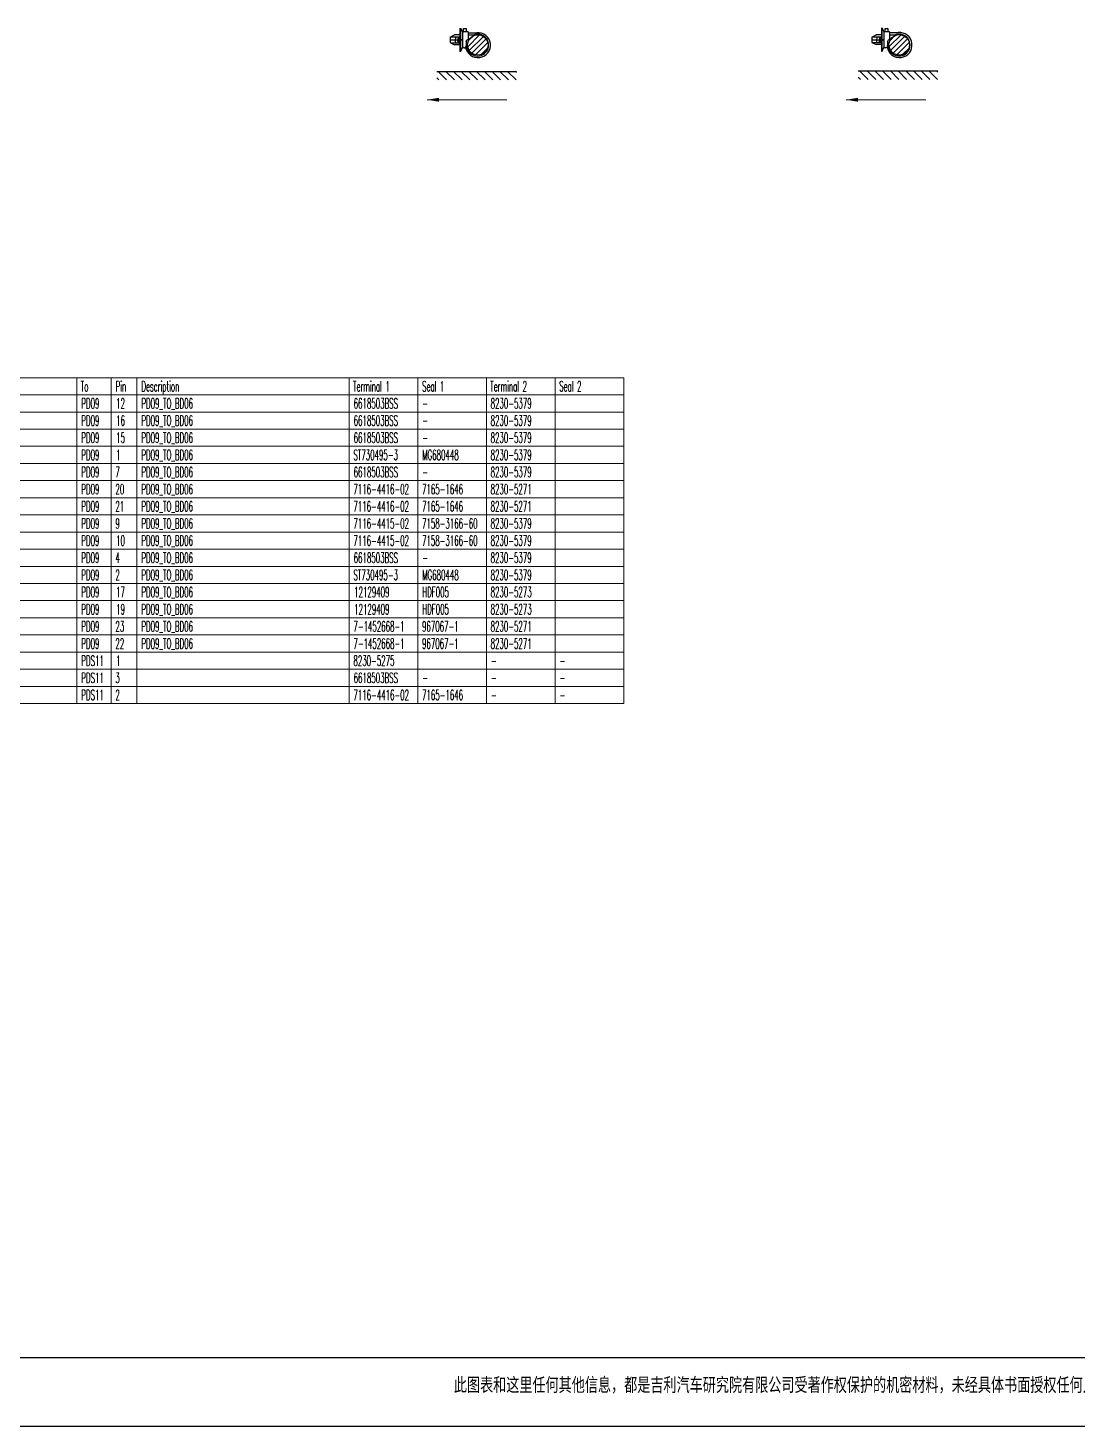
# Model space of a CAD drawing. Header units: inches. Extents: x 47316 to 59086, y 3141 to 11743.
# Drawn here: x 57902.9 to 58208.8, y 8238.3 to 8645.9 of the extents above; entities that cross this region are included whole.
import ezdxf

# ---------------------------------------------------------------- set-up
doc = ezdxf.new("R2010")
doc.units = ezdxf.units.IN
doc.header["$MEASUREMENT"] = 0
doc.layers.add('at_Entity', color=1, linetype='Continuous')
doc.layers.add('图形层', color=7, linetype='Continuous')
doc.layers.add('Beschreibung', color=7, linetype='Continuous', lineweight=25)
doc.styles.add('MtX_SimSun', font='')
doc.styles.get("Standard").update_dxf_attribs({"font": ''})
doc.styles.get('MtX_SimSun').set_extended_font_data('SimSun')
doc.styles.get('Standard').set_extended_font_data('SimSun')

msp = doc.modelspace()

# ---------------------------------------------------------------- linework, layer by layer
at = {"color": 1, "lineweight": -3}
for p, q in [((58029.92, 8644.74), (58029.92, 8645.75)), ((58029.92, 8645.75), (58030.7, 8645.75)), ((58030.7, 8645.75), (58030.7, 8644.74)), ((58152.79, 8644.76), (58152.79, 8645.77)), ((58152.79, 8645.77), (58153.56, 8645.77)), ((58153.56, 8645.77), (58153.56, 8644.76)), ((58030.7, 8644.74), (58029.92, 8644.74)), ((58030.63, 8641.94), (58030.63, 8640.73)), ((58031.24, 8644.74), (58031.24, 8642.41)), ((58031.24, 8644.52), (58033.75, 8644.52)), ((58032.69, 8643.83), (58031.24, 8643.83)), ((58153.56, 8644.76), (58152.79, 8644.76)), ((58153.49, 8641.96), (58153.49, 8640.75)), ((58154.11, 8644.76), (58154.11, 8642.43)), ((58154.11, 8644.54), (58156.61, 8644.54)), ((58155.55, 8643.85), (58154.11, 8643.85)), ((58030.12, 8640.08), (58029.69, 8640.08)), ((58152.98, 8640.1), (58152.55, 8640.1)), ((58022.11, 8633.25, 0), (58045.31, 8633.25, 0)), ((58024.98, 8630.75), (58022.48, 8633.25)), ((58027.23, 8630.75), (58024.73, 8633.25)), ((58029.48, 8630.75), (58026.98, 8633.25)), ((58031.73, 8630.75), (58029.23, 8633.25)), ((58033.98, 8630.75), (58031.48, 8633.25)), ((58036.23, 8630.75), (58033.73, 8633.25)), ((58038.48, 8630.75), (58035.98, 8633.25)), ((58040.73, 8630.75), (58038.23, 8633.25)), ((58042.98, 8630.75), (58040.48, 8633.25)), ((58045.23, 8630.75), (58042.73, 8633.25)), ((58045.31, 8632.91), (58044.98, 8633.25)), ((58144.98, 8633.4, 0), (58168.18, 8633.4, 0)), ((58147.85, 8630.9), (58145.35, 8633.4)), ((58150.1, 8630.9), (58147.6, 8633.4)), ((58152.35, 8630.9), (58149.85, 8633.4)), ((58154.6, 8630.9), (58152.09, 8633.4)), ((58156.84, 8630.9), (58154.34, 8633.4)), ((58159.09, 8630.9), (58156.59, 8633.4)), ((58161.34, 8630.9), (58158.84, 8633.4)), ((58163.59, 8630.9), (58161.09, 8633.4)), ((58165.84, 8630.9), (58163.34, 8633.4)), ((58168.09, 8630.9), (58165.59, 8633.4)), ((58168.18, 8633.06), (58167.84, 8633.4)), ((58022.73, 8630.75), (58022.11, 8631.37)), ((58145.6, 8630.9), (58144.98, 8631.52))]:
    msp.add_line(p, q, dxfattribs=at)
at = {"color": 1, "lineweight": -3, "ltscale": 10}
for p, q in [((58031.12, 8640.44), (58034.58, 8643.89)), ((58031.37, 8642.24), (58032.78, 8643.64)), ((58031.56, 8639.33), (58035.69, 8643.46)), ((58032.31, 8638.53), (58036.49, 8642.71)), ((58033.37, 8638.04), (58036.98, 8641.64)), ((58153.99, 8640.46), (58157.44, 8643.92)), ((58154.24, 8642.26), (58155.64, 8643.67)), ((58154.42, 8639.35), (58158.56, 8643.48)), ((58155.18, 8638.55), (58159.35, 8642.73)), ((58156.24, 8638.06), (58159.84, 8641.66)), ((58034.99, 8638.1), (58036.92, 8640.03)), ((58157.85, 8638.12), (58159.78, 8640.05))]:
    msp.add_line(p, q, dxfattribs=at)
at = {"color": 0, "linetype": 'Continuous', "lineweight": 15}
for p, q in [((57749.75, 8543.94), (58076.6, 8543.94)), ((57917.21, 8448.94), (57917.21, 8543.94)), ((57927.21, 8448.94), (57927.21, 8543.94)), ((57934.71, 8448.94), (57934.71, 8543.94)), ((57996.6, 8448.94), (57996.6, 8543.94)), ((58016.6, 8448.94), (58016.6, 8543.94)), ((58036.6, 8448.94), (58036.6, 8543.94)), ((58056.6, 8448.94), (58056.6, 8543.94)), ((58076.6, 8448.94), (58076.6, 8543.94)), ((57749.75, 8538.94), (58076.6, 8538.94)), ((57749.75, 8533.94), (58076.6, 8533.94)), ((57749.75, 8528.94), (58076.6, 8528.94)), ((57749.75, 8523.94), (58076.6, 8523.94)), ((57749.75, 8518.94), (58076.6, 8518.94)), ((57749.75, 8513.94), (58076.6, 8513.94)), ((57749.75, 8508.94), (58076.6, 8508.94)), ((57749.75, 8503.94), (58076.6, 8503.94)), ((57749.75, 8498.94), (58076.6, 8498.94)), ((57749.75, 8493.94), (58076.6, 8493.94)), ((57749.75, 8488.94), (58076.6, 8488.94)), ((57749.75, 8483.94), (58076.6, 8483.94)), ((57749.75, 8478.94), (58076.6, 8478.94)), ((57749.75, 8473.94), (58076.6, 8473.94)), ((57749.75, 8468.94), (58076.6, 8468.94)), ((57749.75, 8463.94), (58076.6, 8463.94)), ((57749.75, 8458.94), (58076.6, 8458.94)), ((57749.75, 8453.94), (58076.6, 8453.94)), ((57749.75, 8448.94), (58076.6, 8448.94))]:
    msp.add_line(p, q, dxfattribs=at)
at = {"color": 0, "lineweight": -3}
for p, q in [((57322.57, 8258.31), (59065.57, 8258.31)), ((57302.57, 8238.31), (59085.57, 8238.31))]:
    msp.add_line(p, q, dxfattribs=at)
at = {"color": 1, "lineweight": -3, "ltscale": 10}
for centre in [(58034.07, 8640.95), (58156.93, 8640.97)]:
    msp.add_circle(centre, 2.99, dxfattribs=at)
at = {"color": 1, "lineweight": -3}
for centre, radius, start, end in [((58031.18, 8641.86), 0.559, 83.4812, 171.1983), ((58037.76, 8642.15), 7.14, 181.6869, 194.7827), ((58154.04, 8641.88), 0.559, 83.4812, 171.1983), ((58160.63, 8642.17), 7.14, 181.6869, 194.7827), ((58030.02, 8640.68), 0.611, 279.4572, 4.8843), ((58152.88, 8640.7), 0.611, 279.4572, 4.8843)]:
    msp.add_arc(centre, radius, start, end, dxfattribs=at)
at = {"layer": 'at_Entity', "color": 1, "lineweight": -3}
for p, q in [((58028.85, 8645.88), (58028.85, 8639.01)), ((58028.98, 8645.88), (58029.69, 8644.62)), ((58028.98, 8645.88), (58028.98, 8639.01)), ((58151.72, 8645.9), (58151.72, 8639.03)), ((58151.84, 8645.9), (58152.55, 8644.65)), ((58151.84, 8645.9), (58151.84, 8639.03)), ((58026.03, 8643.22), (58027.32, 8643.86)), ((58026.03, 8643.22), (58026.03, 8641.68)), ((58026.03, 8642.45), (58028.41, 8642.45)), ((58026.03, 8641.68), (58027.32, 8641.03)), ((58026.16, 8643.28), (58028.85, 8643.28)), ((58026.16, 8641.61), (58028.85, 8641.61)), ((58028.86, 8643.86), (58027.32, 8643.86)), ((58028.86, 8641.03), (58027.32, 8641.03)), ((58027.64, 8643.28), (58027.44, 8642.45)), ((58027.64, 8641.61), (58027.44, 8642.45)), ((58028.34, 8643.28), (58028.28, 8642.45)), ((58028.34, 8641.61), (58028.28, 8642.45)), ((58028.54, 8643.28), (58028.41, 8642.45)), ((58028.41, 8642.45), (58028.54, 8641.61)), ((58028.73, 8641.61), (58028.73, 8643.28)), ((58028.85, 8642.54), (58029.69, 8642.54)), ((58029.69, 8642.35), (58028.85, 8642.35)), ((58148.89, 8643.24), (58150.18, 8643.88)), ((58148.89, 8643.24), (58148.89, 8641.7)), ((58148.89, 8642.47), (58151.27, 8642.47)), ((58148.89, 8641.7), (58150.18, 8641.05)), ((58149.02, 8643.3), (58151.72, 8643.3)), ((58149.02, 8641.63), (58151.72, 8641.63)), ((58151.72, 8643.88), (58150.18, 8643.88)), ((58151.72, 8641.05), (58150.18, 8641.05)), ((58150.5, 8643.3), (58150.31, 8642.47)), ((58150.5, 8641.63), (58150.31, 8642.47)), ((58151.21, 8643.3), (58151.14, 8642.47)), ((58151.21, 8641.63), (58151.14, 8642.47)), ((58151.4, 8643.3), (58151.27, 8642.47)), ((58151.27, 8642.47), (58151.4, 8641.63)), ((58151.59, 8641.63), (58151.59, 8643.3)), ((58151.72, 8642.56), (58152.55, 8642.56)), ((58152.55, 8642.37), (58151.72, 8642.37)), ((58028.98, 8639.01), (58028.85, 8639.01)), ((58028.98, 8639.01), (58029.69, 8640.27)), ((58151.84, 8639.03), (58151.72, 8639.03)), ((58151.84, 8639.03), (58152.55, 8640.29))]:
    msp.add_line(p, q, dxfattribs=at)
at = {"layer": 'Beschreibung', "color": 0, "lineweight": 0}
for p, q in [((58019.32, 8624.97, 0), (58042.52, 8624.97, 0)), ((58141.47, 8624.97, 0), (58164.67, 8624.97, 0))]:
    msp.add_line(p, q, dxfattribs=at)
for points in [[(58022.73, 8624.4, 0), (58022.73, 8625.54, 0), (58019.32, 8624.97, 0)], [(58144.87, 8624.4, 0), (58144.87, 8625.54, 0), (58141.47, 8624.97, 0)]]:
    msp.add_solid(points, dxfattribs=at)
at = {"layer": '图形层', "color": 1, "lineweight": -3}
for p, q in [((58031.24, 8644.74), (58029.69, 8644.74)), ((58029.69, 8640.08), (58029.69, 8644.74)), ((58154.11, 8644.76), (58152.55, 8644.76)), ((58152.55, 8640.1), (58152.55, 8644.76))]:
    msp.add_line(p, q, dxfattribs=at)
for centre, radius, start, end in [((58034.13, 8640.89), 3.65, 188.6494, 96.0183), ((58034.01, 8640.91), 3.2, 190.4892, 114.2975), ((58157, 8640.91), 3.65, 188.6494, 96.0183), ((58156.87, 8640.93), 3.2, 190.4892, 114.2975)]:
    msp.add_arc(centre, radius, start, end, dxfattribs=at)

# ---------------------------------------------------------------- texts
at = {"color": 0, "lineweight": -3, "style": 'MtX_SimSun', "width": 0.7}
msp.add_text('此图表和这里任何其他信息，都是吉利汽车研究院有限公司受著作权保护的机密材料，未经具体书面授权任何人不得以生产、出售或任何其他原因为目的，披露、出借、复制或使用这些材料。', height=4, dxfattribs=at).set_placement((58027.08, 8248.36))
at = {"color": 140, "linetype": 'Continuous', "lineweight": 15, "char_height": 3, "attachment_point": 1}
for s, insert, width in [('\\Fromans.shx;\\W0.5000000000;\\T1.0000000000;\\o\\lPin', (57928.49, 8542.94), 3.4286), ('\\Fromans.shx;\\W0.5000000000;\\T1.0000000000;\\o\\lDescription', (57935.99, 8542.94), 12.2857), ('\\Fromans.shx;\\W0.5000000000;\\T1.0000000000;\\o\\lTerminal 1', (57997.67, 8542.94), 12.2857), ('\\Fromans.shx;\\W0.5000000000;\\T1.0000000000;\\o\\lTerminal 2', (58037.67, 8542.94), 12.2857), ('\\Fromans.shx;\\W0.5000000000;\\T1.0000000000;\\o\\lTo', (57918.28, 8542.94), 2.5), ('\\Fromans.shx;\\W0.5000000000;\\T1.0000000000;\\o\\lSeal 1', (58017.81, 8542.94), 7.5714), ('\\Fromans.shx;\\W0.5000000000;\\T1.0000000000;\\o\\lSeal 2', (58057.81, 8542.94), 7.5714)]:
    msp.add_mtext(s, dxfattribs=dict(at, insert=insert, width=width))
at = {"color": 7, "linetype": 'Continuous', "lineweight": 15, "char_height": 3, "attachment_point": 1}
for s, insert, width in [('\\Fromans.shx;\\W0.5000000000;\\T1.0000000000;\\o\\lPD09', (57918.49, 8537.94), 5.8571), ('\\Fromans.shx;\\W0.5000000000;\\T1.0000000000;\\o\\l12', (57928.64, 8537.94), 2.8571), ('\\Fromans.shx;\\W0.5000000000;\\T1.0000000000;\\o\\lPD09_TO_BD06', (57935.99, 8537.94), 17.8571), ('\\Fromans.shx;\\W0.5000000000;\\T1.0000000000;\\o\\l6618503BSS', (57997.88, 8537.94), 14.3571), ('\\Fromans.shx;\\W0.5000000000;\\T1.0000000000;\\o\\l-', (58017.88, 8537.94), 1.8571), ('\\Fromans.shx;\\W0.5000000000;\\T1.0000000000;\\o\\l8230-5379', (58037.81, 8537.94), 13.2857), ('\\Fromans.shx;\\W0.5000000000;\\T1.0000000000;\\o\\lPD09', (57918.49, 8532.94), 5.8571), ('\\Fromans.shx;\\W0.5000000000;\\T1.0000000000;\\o\\l16', (57928.64, 8532.94), 2.8571), ('\\Fromans.shx;\\W0.5000000000;\\T1.0000000000;\\o\\lPD09_TO_BD06', (57935.99, 8532.94), 17.8571), ('\\Fromans.shx;\\W0.5000000000;\\T1.0000000000;\\o\\l6618503BSS', (57997.88, 8532.94), 14.3571), ('\\Fromans.shx;\\W0.5000000000;\\T1.0000000000;\\o\\l-', (58017.88, 8532.94), 1.8571), ('\\Fromans.shx;\\W0.5000000000;\\T1.0000000000;\\o\\l8230-5379', (58037.81, 8532.94), 13.2857), ('\\Fromans.shx;\\W0.5000000000;\\T1.0000000000;\\o\\lPD09', (57918.49, 8527.94), 5.8571), ('\\Fromans.shx;\\W0.5000000000;\\T1.0000000000;\\o\\l15', (57928.64, 8527.94), 2.8571), ('\\Fromans.shx;\\W0.5000000000;\\T1.0000000000;\\o\\lPD09_TO_BD06', (57935.99, 8527.94), 17.8571), ('\\Fromans.shx;\\W0.5000000000;\\T1.0000000000;\\o\\l6618503BSS', (57997.88, 8527.94), 14.3571), ('\\Fromans.shx;\\W0.5000000000;\\T1.0000000000;\\o\\l8230-5379', (58037.81, 8527.94), 13.2857), ('\\Fromans.shx;\\W0.5000000000;\\T1.0000000000;\\o\\lPD09', (57918.49, 8522.94), 5.8571), ('\\Fromans.shx;\\W0.5000000000;\\T1.0000000000;\\o\\l1', (57928.64, 8522.94), 1.4286), ('\\Fromans.shx;\\W0.5000000000;\\T1.0000000000;\\o\\lPD09_TO_BD06', (57935.99, 8522.94), 17.8571), ('\\Fromans.shx;\\W0.5000000000;\\T1.0000000000;\\o\\lST730495-3', (57997.81, 8522.94), 14.4286), ('\\Fromans.shx;\\W0.5000000000;\\T1.0000000000;\\o\\l-', (58017.88, 8527.94), 1.8571), ('\\Fromans.shx;\\W0.5000000000;\\T1.0000000000;\\o\\lMG680448', (58017.88, 8522.94), 11.7857), ('\\Fromans.shx;\\W0.5000000000;\\T1.0000000000;\\o\\l8230-5379', (58037.81, 8522.94), 13.2857), ('\\Fromans.shx;\\W0.5000000000;\\T1.0000000000;\\o\\lPD09', (57918.49, 8517.94), 5.8571), ('\\Fromans.shx;\\W0.5000000000;\\T1.0000000000;\\o\\l7', (57928.42, 8517.94), 1.4286), ('\\Fromans.shx;\\W0.5000000000;\\T1.0000000000;\\o\\lPD09_TO_BD06', (57935.99, 8517.94), 17.8571), ('\\Fromans.shx;\\W0.5000000000;\\T1.0000000000;\\o\\l6618503BSS', (57997.88, 8517.94), 14.3571), ('\\Fromans.shx;\\W0.5000000000;\\T1.0000000000;\\o\\l-', (58017.88, 8517.94), 1.8571), ('\\Fromans.shx;\\W0.5000000000;\\T1.0000000000;\\o\\l8230-5379', (58037.81, 8517.94), 13.2857), ('\\Fromans.shx;\\W0.5000000000;\\T1.0000000000;\\o\\lPD09', (57918.49, 8512.94), 5.8571), ('\\Fromans.shx;\\W0.5000000000;\\T1.0000000000;\\o\\l20', (57928.42, 8512.94), 2.8571), ('\\Fromans.shx;\\W0.5000000000;\\T1.0000000000;\\o\\lPD09_TO_BD06', (57935.99, 8512.94), 17.8571), ('\\Fromans.shx;\\W0.5000000000;\\T1.0000000000;\\o\\l7116-4416-02', (57997.81, 8512.94), 18), ('\\Fromans.shx;\\W0.5000000000;\\T1.0000000000;\\o\\l7165-1646', (58017.81, 8512.94), 13.2857), ('\\Fromans.shx;\\W0.5000000000;\\T1.0000000000;\\o\\l8230-5271', (58037.81, 8512.94), 13.2857), ('\\Fromans.shx;\\W0.5000000000;\\T1.0000000000;\\o\\lPD09', (57918.49, 8507.94), 5.8571), ('\\Fromans.shx;\\W0.5000000000;\\T1.0000000000;\\o\\l21', (57928.42, 8507.94), 2.8571), ('\\Fromans.shx;\\W0.5000000000;\\T1.0000000000;\\o\\lPD09_TO_BD06', (57935.99, 8507.94), 17.8571), ('\\Fromans.shx;\\W0.5000000000;\\T1.0000000000;\\o\\l7116-4416-02', (57997.81, 8507.94), 18), ('\\Fromans.shx;\\W0.5000000000;\\T1.0000000000;\\o\\l7165-1646', (58017.81, 8507.94), 13.2857), ('\\Fromans.shx;\\W0.5000000000;\\T1.0000000000;\\o\\l8230-5271', (58037.81, 8507.94), 13.2857), ('\\Fromans.shx;\\W0.5000000000;\\T1.0000000000;\\o\\lPD09', (57918.49, 8502.94), 5.8571), ('\\Fromans.shx;\\W0.5000000000;\\T1.0000000000;\\o\\l9', (57928.42, 8502.94), 1.4286), ('\\Fromans.shx;\\W0.5000000000;\\T1.0000000000;\\o\\lPD09_TO_BD06', (57935.99, 8502.94), 17.8571), ('\\Fromans.shx;\\W0.5000000000;\\T1.0000000000;\\o\\l7116-4415-02', (57997.81, 8502.94), 18), ('\\Fromans.shx;\\W0.5000000000;\\T1.0000000000;\\o\\l7158-3166-60', (58017.81, 8502.94), 18), ('\\Fromans.shx;\\W0.5000000000;\\T1.0000000000;\\o\\l8230-5379', (58037.81, 8502.94), 13.2857), ('\\Fromans.shx;\\W0.5000000000;\\T1.0000000000;\\o\\lPD09', (57918.49, 8497.94), 5.8571), ('\\Fromans.shx;\\W0.5000000000;\\T1.0000000000;\\o\\l10', (57928.64, 8497.94), 2.8571), ('\\Fromans.shx;\\W0.5000000000;\\T1.0000000000;\\o\\lPD09_TO_BD06', (57935.99, 8497.94), 17.8571), ('\\Fromans.shx;\\W0.5000000000;\\T1.0000000000;\\o\\l7116-4415-02', (57997.81, 8497.94), 18), ('\\Fromans.shx;\\W0.5000000000;\\T1.0000000000;\\o\\l7158-3166-60', (58017.81, 8497.94), 18), ('\\Fromans.shx;\\W0.5000000000;\\T1.0000000000;\\o\\l8230-5379', (58037.81, 8497.94), 13.2857), ('\\Fromans.shx;\\W0.5000000000;\\T1.0000000000;\\o\\lPD09', (57918.49, 8492.94), 5.8571), ('\\Fromans.shx;\\W0.5000000000;\\T1.0000000000;\\o\\l4', (57928.42, 8492.94), 1.4286), ('\\Fromans.shx;\\W0.5000000000;\\T1.0000000000;\\o\\lPD09_TO_BD06', (57935.99, 8492.94), 17.8571), ('\\Fromans.shx;\\W0.5000000000;\\T1.0000000000;\\o\\l6618503BSS', (57997.88, 8492.94), 14.3571), ('\\Fromans.shx;\\W0.5000000000;\\T1.0000000000;\\o\\l-', (58017.88, 8492.94), 1.8571), ('\\Fromans.shx;\\W0.5000000000;\\T1.0000000000;\\o\\l8230-5379', (58037.81, 8492.94), 13.2857), ('\\Fromans.shx;\\W0.5000000000;\\T1.0000000000;\\o\\lPD09', (57918.49, 8487.94), 5.8571), ('\\Fromans.shx;\\W0.5000000000;\\T1.0000000000;\\o\\l2', (57928.42, 8487.94), 1.4286), ('\\Fromans.shx;\\W0.5000000000;\\T1.0000000000;\\o\\lPD09_TO_BD06', (57935.99, 8487.94), 17.8571), ('\\Fromans.shx;\\W0.5000000000;\\T1.0000000000;\\o\\lST730495-3', (57997.81, 8487.94), 14.4286), ('\\Fromans.shx;\\W0.5000000000;\\T1.0000000000;\\o\\lMG680448', (58017.88, 8487.94), 11.7857), ('\\Fromans.shx;\\W0.5000000000;\\T1.0000000000;\\o\\l8230-5379', (58037.81, 8487.94), 13.2857), ('\\Fromans.shx;\\W0.5000000000;\\T1.0000000000;\\o\\lPD09', (57918.49, 8482.94), 5.8571), ('\\Fromans.shx;\\W0.5000000000;\\T1.0000000000;\\o\\l17', (57928.64, 8482.94), 2.8571), ('\\Fromans.shx;\\W0.5000000000;\\T1.0000000000;\\o\\lPD09_TO_BD06', (57935.99, 8482.94), 17.8571), ('\\Fromans.shx;\\W0.5000000000;\\T1.0000000000;\\o\\l12129409', (57998.03, 8482.94), 11.4286), ('\\Fromans.shx;\\W0.5000000000;\\T1.0000000000;\\o\\lHDF005', (58017.88, 8482.94), 8.6429), ('\\Fromans.shx;\\W0.5000000000;\\T1.0000000000;\\o\\l8230-5273', (58037.81, 8482.94), 13.2857), ('\\Fromans.shx;\\W0.5000000000;\\T1.0000000000;\\o\\lPD09', (57918.49, 8477.94), 5.8571), ('\\Fromans.shx;\\W0.5000000000;\\T1.0000000000;\\o\\l19', (57928.64, 8477.94), 2.8571), ('\\Fromans.shx;\\W0.5000000000;\\T1.0000000000;\\o\\lPD09_TO_BD06', (57935.99, 8477.94), 17.8571), ('\\Fromans.shx;\\W0.5000000000;\\T1.0000000000;\\o\\l12129409', (57998.03, 8477.94), 11.4286), ('\\Fromans.shx;\\W0.5000000000;\\T1.0000000000;\\o\\lHDF005', (58017.88, 8477.94), 8.6429), ('\\Fromans.shx;\\W0.5000000000;\\T1.0000000000;\\o\\l8230-5273', (58037.81, 8477.94), 13.2857), ('\\Fromans.shx;\\W0.5000000000;\\T1.0000000000;\\o\\lPD09', (57918.49, 8472.94), 5.8571), ('\\Fromans.shx;\\W0.5000000000;\\T1.0000000000;\\o\\l23', (57928.42, 8472.94), 2.8571), ('\\Fromans.shx;\\W0.5000000000;\\T1.0000000000;\\o\\lPD09_TO_BD06', (57935.99, 8472.94), 17.8571), ('\\Fromans.shx;\\W0.5000000000;\\T1.0000000000;\\o\\l7-1452668-1', (57997.81, 8472.94), 16.5714), ('\\Fromans.shx;\\W0.5000000000;\\T1.0000000000;\\o\\l967067-1', (58017.81, 8472.94), 11.8571), ('\\Fromans.shx;\\W0.5000000000;\\T1.0000000000;\\o\\l8230-5271', (58037.81, 8472.94), 13.2857), ('\\Fromans.shx;\\W0.5000000000;\\T1.0000000000;\\o\\lPD09', (57918.49, 8467.94), 5.8571), ('\\Fromans.shx;\\W0.5000000000;\\T1.0000000000;\\o\\l22', (57928.42, 8467.94), 2.8571), ('\\Fromans.shx;\\W0.5000000000;\\T1.0000000000;\\o\\lPD09_TO_BD06', (57935.99, 8467.94), 17.8571), ('\\Fromans.shx;\\W0.5000000000;\\T1.0000000000;\\o\\l7-1452668-1', (57997.81, 8467.94), 16.5714), ('\\Fromans.shx;\\W0.5000000000;\\T1.0000000000;\\o\\l967067-1', (58017.81, 8467.94), 11.8571), ('\\Fromans.shx;\\W0.5000000000;\\T1.0000000000;\\o\\l8230-5271', (58037.81, 8467.94), 13.2857), ('\\Fromans.shx;\\W0.5000000000;\\T1.0000000000;\\o\\lPDS11', (57918.49, 8462.94), 7.2857), ('\\Fromans.shx;\\W0.5000000000;\\T1.0000000000;\\o\\l1', (57928.64, 8462.94), 1.4286), ('\\Fromans.shx;\\W0.5000000000;\\T1.0000000000;\\o\\l8230-5275', (57997.81, 8462.94), 13.2857), ('\\Fromans.shx;\\W0.5000000000;\\T1.0000000000;\\o\\lPDS11', (57918.49, 8457.94), 7.2857), ('\\Fromans.shx;\\W0.5000000000;\\T1.0000000000;\\o\\l3', (57928.42, 8457.94), 1.4286), ('\\Fromans.shx;\\W0.5000000000;\\T1.0000000000;\\o\\l6618503BSS', (57997.88, 8457.94), 14.3571), ('\\Fromans.shx;\\W0.5000000000;\\T1.0000000000;\\o\\l-', (58037.88, 8462.94), 1.8571), ('\\Fromans.shx;\\W0.5000000000;\\T1.0000000000;\\o\\l-', (58057.88, 8462.94), 1.8571), ('\\Fromans.shx;\\W0.5000000000;\\T1.0000000000;\\o\\l-', (58017.88, 8457.94), 1.8571), ('\\Fromans.shx;\\W0.5000000000;\\T1.0000000000;\\o\\l-', (58037.88, 8457.94), 1.8571), ('\\Fromans.shx;\\W0.5000000000;\\T1.0000000000;\\o\\l-', (58057.88, 8457.94), 1.8571), ('\\Fromans.shx;\\W0.5000000000;\\T1.0000000000;\\o\\lPDS11', (57918.49, 8452.94), 7.2857), ('\\Fromans.shx;\\W0.5000000000;\\T1.0000000000;\\o\\l2', (57928.42, 8452.94), 1.4286), ('\\Fromans.shx;\\W0.5000000000;\\T1.0000000000;\\o\\l7116-4416-02', (57997.81, 8452.94), 18), ('\\Fromans.shx;\\W0.5000000000;\\T1.0000000000;\\o\\l7165-1646', (58017.81, 8452.94), 13.2857), ('\\Fromans.shx;\\W0.5000000000;\\T1.0000000000;\\o\\l-', (58037.88, 8452.94), 1.8571), ('\\Fromans.shx;\\W0.5000000000;\\T1.0000000000;\\o\\l-', (58057.88, 8452.94), 1.8571)]:
    msp.add_mtext(s, dxfattribs=dict(at, insert=insert, width=width))

doc.saveas('drawing.dxf')
